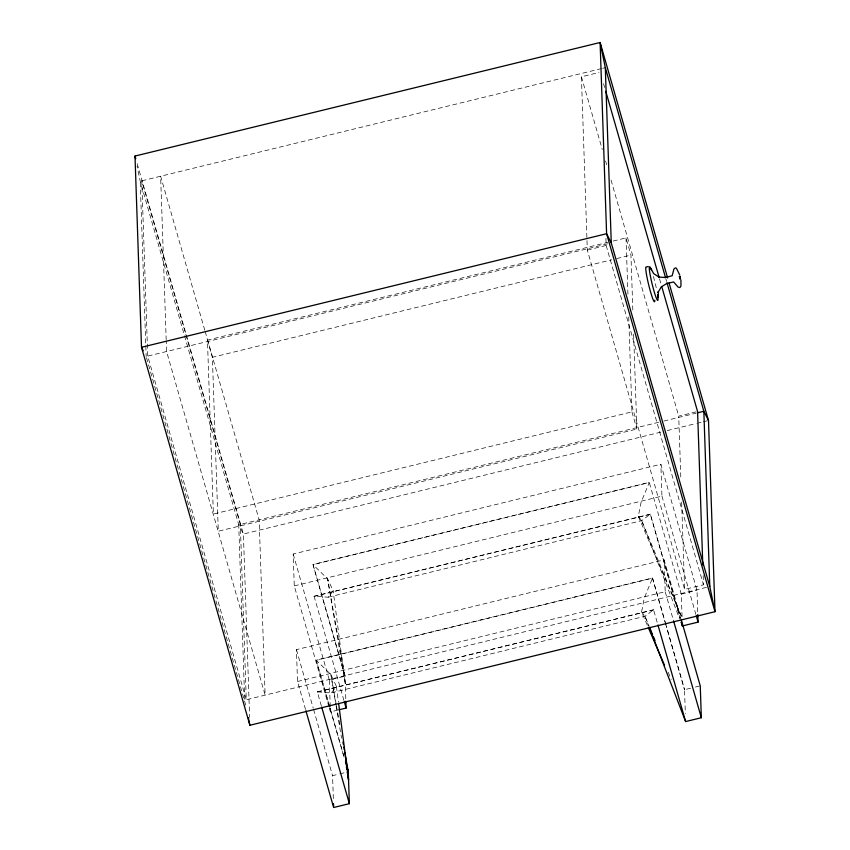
<?xml version="1.0" encoding="UTF-8"?>
<svg xmlns="http://www.w3.org/2000/svg" width="850" height="850" viewBox="0 0 850 850"><rect width="100%" height="100%" fill="white"/><g stroke="black" fill="none" stroke-linecap="round" stroke-linejoin="round"><path stroke-width="0.64" stroke-dasharray="4.25 3.19" d="M330.225 706.796L329.311 680.021L345.026 676.186L313.002 564.506L649.262 482.407L681.286 594.086L682.093 617.992L638.308 516.311L641.081 502.318L649.262 482.524L313.013 564.623L345.026 676.186L345.854 700.411M647.296 625.239L641.559 611.926L644.332 597.922L652.513 578.138L316.264 660.237L344.271 757.849L316.253 660.11L652.513 578.011L665.242 622.434M343.931 700.442L314.086 596.254L328.206 597.199L333.168 590.814L327.59 578.861L313.013 564.623M321.342 705.946L317.337 691.868L331.457 692.814L336.419 686.428L330.831 674.464L316.264 660.237M328.206 597.199L641.707 520.657L650.335 514.154L680.181 618.332L650.346 514.282L314.086 596.381M331.457 692.814L644.959 616.271L653.586 609.769L657.592 623.847M601.439 68.595L140.208 181.209L145.754 344.622M602.724 68.276L605.306 67.649M703.152 575.535L703.471 584.789L684.611 589.401L587.308 250.07L581.421 76.787L599.016 72.494M628.713 316.976L631.933 411.868L213.371 514.059L207.453 340.106L607.994 242.314M613.148 241.049L626.025 237.915L630.955 255.096L632.836 310.441M245.735 705.149L146.157 356.49L609.971 243.249M587.308 250.07L606.167 245.469L605.901 237.532M633.643 334.156L636.862 429.048L218.291 531.239L212.383 357.287L611.628 259.813M616.781 258.549L630.955 255.096M680.786 476.956L678.725 416.118L696.32 411.814M658.729 422.291L238.733 524.832L244.694 700.113L708.507 586.872M663.882 421.037L696.107 413.164M660.822 432.129L243.398 534.044L238.733 524.832L140.208 181.209L137.084 166.122M667.271 430.557L695.608 423.64M696.904 423.321L702.058 422.067M703.343 421.749L707.211 420.803M328.939 706.796L294.27 585.894L293.186 554.03L660.864 464.249L697 590.251L697.776 613.201M294.27 585.894L661.948 496.124L660.864 464.249M314.086 596.254L650.335 514.154M305.543 709.506L297.521 681.498L296.438 649.634L664.116 559.863L680.903 618.407M297.521 681.498L665.199 591.727L664.116 559.863M681.286 594.086L697 590.251M317.337 691.868L653.586 609.769M317.337 691.985L653.597 609.886M329.301 708.071L330.395 711.896L337.652 710.122M333.349 798.575L332.562 775.636L338.608 774.159M339.819 773.861L345.865 772.384M690.572 688.224L684.537 689.69L685.344 713.596M695.417 687.034L700.251 685.854M638.308 516.311L641.707 520.657L682.093 617.992M641.559 611.926L644.959 616.271L648.996 626.004M668.185 672.233L671.213 679.532M641.707 520.657L679.501 618.524M644.959 616.271L648.784 626.174M665.89 278.917L666.612 281.467M603.564 83.672L604.669 87.497M659.536 278.842L661.364 285.217M581.421 76.787L602.268 149.504M605.561 160.979L606.656 164.815M611.054 180.115L678.725 416.118M606.167 245.469L703.471 584.789M661.948 496.124L695.895 614.486M631.933 411.868L636.862 429.048M665.199 591.727L673.593 620.999M665.614 623.698L684.537 689.69L666.336 626.312M652.513 578.138L665.975 625.037M293.186 554.03L329.311 680.021M204.786 330.214L160.629 176.216L166.186 339.639M205.158 331.489L259.165 519.849L265.126 695.13L166.589 351.496L166.228 340.956M296.438 649.634L313.225 708.178M313.586 709.452L332.562 775.636M207.453 340.106L212.383 357.287M137.201 163.699L186.097 334.241M186.458 335.506L243.398 534.044L249.624 717.357M345.026 676.186L327.59 578.861L345.302 684.154L333.168 590.814M336.186 704.31L330.831 674.464L335.867 704.363M336.419 705.617L339.904 725.082M336.079 705.67L341.551 738.161M336.419 686.428L338.47 702.196M681.647 502.095L684.611 589.401M626.025 237.915L627.991 295.896M330.267 708.071L330.395 711.896M145.807 345.95L146.157 356.49M653.406 276.473A17.34 1.583 76.3 0 1 656.699 289.956M240.306 524.45L141.78 180.827L147.73 356.108L246.266 699.731L240.306 524.45"/><path stroke-width="1.27" d="M658.24 297.415L658.293 291.614L658.028 292.453L661.215 286.949L666.612 283.603L673.614 281.956L678.173 287.172L679.936 287.555L680.977 285.866L680.903 279.862M648.189 266.539L646.202 267.017A17.935 1.636 76.3 0 0 649.326 287.374A17.935 1.636 76.3 0 0 654.787 300.199M697.393 412.856L703.843 411.272L708.496 420.495L714.999 611.702L249.889 725.263L141.504 347.278L135.001 156.06L600.111 42.5L667.622 277.95M338.863 709.824L346.109 708.061L345.876 701.229M682.369 625.961L681.275 622.147L682.369 625.961L698.084 622.115L697.818 614.476M344.792 752.324L348.277 771.789L349.361 803.664L333.646 807.5L305.915 710.77M649.262 627.417L685.621 721.565L701.335 717.729L700.251 685.854L681.264 619.682M650.643 268.037L653.629 273.594L658.899 277.026L665.189 277.525L672.169 275.761L673.933 268.993L675.336 267.846L676.419 268.249L679.809 275.166M143.246 350.731L141.504 347.278L606.602 233.718L714.999 611.702L709.793 586.553L611.267 242.93L606.602 233.718L600.111 42.5L605.306 67.649L665.518 277.642M648.338 627.661L664.498 665.178M649.506 627.215L652.534 634.514M653.544 636.947L655.053 640.602M669.077 283.039L708.496 420.495M666.984 282.731L703.843 411.272L709.793 586.553M605.763 91.322L659.164 277.567M661.725 286.493L697.574 411.506L702.791 564.952M696.256 615.761L698.084 622.115M673.593 620.999L701.335 717.729M657.953 625.005L685.621 721.565M344.293 701.707L346.109 708.061M321.704 707.104L349.361 803.664M135.734 158.599L135.001 156.06L135.522 158.578M248.338 717.719L249.889 725.263M342.933 741.944L343.389 744.547M343.857 747.139L344.324 749.732M345.483 761.558L345.929 764.161M346.364 766.764L346.8 769.367M347.236 771.959L348.553 779.758L338.64 703.513M605.306 67.649L611.267 242.93M333.519 803.675L333.604 806.225M657.549 294.61A17.34 1.583 76.3 0 1 655.786 296.639A17.34 1.583 76.3 0 1 649.889 273.402A17.34 1.583 76.3 0 1 651.249 269.779M680.319 277.036L679.947 279.129L680.319 277.047L679.32 276.728L680.319 277.047M348.277 771.789L346.46 765.446L348.277 771.789"/></g></svg>
